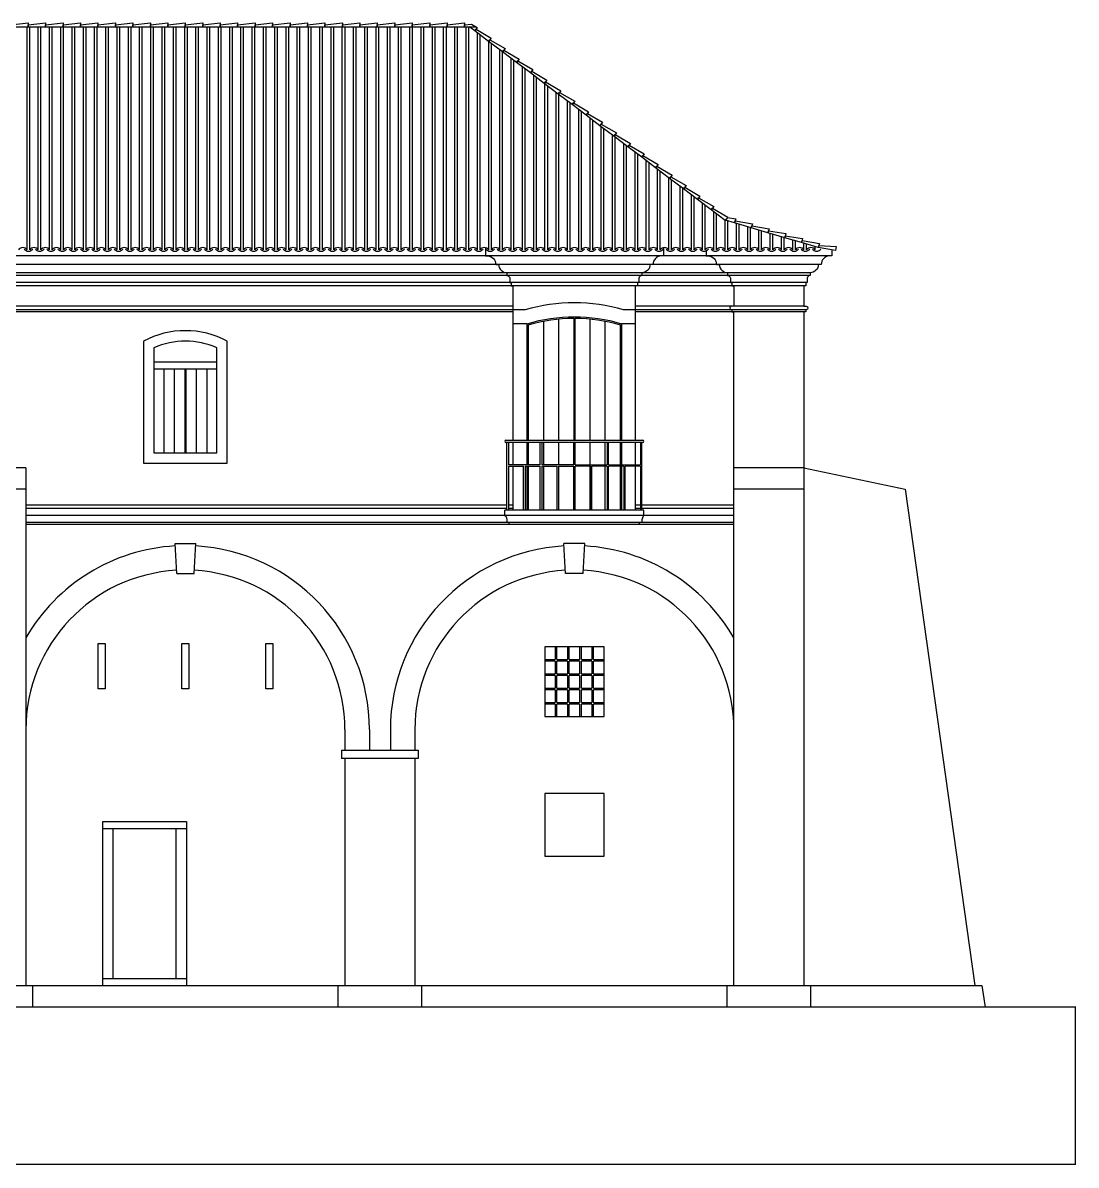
# Model space of a CAD drawing. Extents: x -6493 to 6606, y -1422 to 11651.
# Drawn here: x -238 to 1270, y 10015 to 11651 of the extents above; entities that cross this region are included whole.
import ezdxf

# ---------------------------------------------------------------- set-up
doc = ezdxf.new("R2010")
doc.units = 0
doc.layers.add('PAREDE', color=7, linetype='CONTINUOUS')
doc.layers.add('PAREDE_FINA', color=7, linetype='CONTINUOUS')

msp = doc.modelspace()

# ---------------------------------------------------------------- linework, layer by layer
at = {"layer": 'PAREDE', "const_width": 2}
msp.add_lwpolyline([(-2511.97, 10196.84), (-2014.65, 10196.84), (-943.04, 10220.13), (-806.59, 10241.33), (1269.09, 10241.33), (1269.09, 10015.81), (-204.97, 10015.81), (-2511.97, 10015.81)], dxfattribs=at)
at = {"layer": 'PAREDE_FINA'}
for points in [[(-230.67, 11651.33), (-230.67, 11645.33), (-255.67, 11645.33), (-255.67, 11648.33), (-230.67, 11651.33)], [(-232.27, 11326.07), (-232.27, 11645.33)], [(-205.67, 11651.33), (-205.67, 11645.33), (-230.67, 11645.33), (-230.67, 11648.33), (-205.67, 11651.33)], [(-228.42, 11326.07), (-228.42, 11645.33)], [(-216.15, 11326.07), (-216.15, 11645.33)], [(-212.3, 11326.07), (-212.3, 11645.33)], [(-180.67, 11651.33), (-180.67, 11645.33), (-205.67, 11645.33), (-205.67, 11648.33), (-180.67, 11651.33)], [(-200.02, 11326.07), (-200.02, 11645.33)], [(-196.17, 11326.07), (-196.17, 11645.33)], [(-183.9, 11326.07), (-183.9, 11645.33)], [(-155.67, 11651.33), (-155.67, 11645.33), (-180.67, 11645.33), (-180.67, 11648.33), (-155.67, 11651.33)], [(-180.05, 11326.07), (-180.05, 11645.33)], [(-167.77, 11326.07), (-167.77, 11645.33)], [(-163.92, 11326.07), (-163.92, 11645.33)], [(-130.67, 11651.33), (-130.67, 11645.33), (-155.67, 11645.33), (-155.67, 11648.33), (-130.67, 11651.33)], [(-151.65, 11326.07), (-151.65, 11645.33)], [(-147.8, 11326.07), (-147.8, 11645.33)], [(-135.52, 11326.07), (-135.52, 11645.33)], [(-131.67, 11326.07), (-131.67, 11645.33)], [(-105.67, 11651.33), (-105.67, 11645.33), (-130.67, 11645.33), (-130.67, 11648.33), (-105.67, 11651.33)], [(-119.4, 11326.07), (-119.4, 11645.33)], [(-115.55, 11326.07), (-115.55, 11645.33)], [(-80.67, 11651.33), (-80.67, 11645.33), (-105.67, 11645.33), (-105.67, 11648.33), (-80.67, 11651.33)], [(-103.28, 11326.07), (-103.28, 11645.33)], [(-99.43, 11326.07), (-99.43, 11645.33)], [(-87.15, 11326.07), (-87.15, 11645.33)], [(-83.3, 11326.07), (-83.3, 11645.33)], [(-55.67, 11651.33), (-55.67, 11645.33), (-80.67, 11645.33), (-80.67, 11648.33), (-55.67, 11651.33)], [(-71.03, 11326.07), (-71.03, 11645.33)], [(-67.18, 11326.07), (-67.18, 11645.33)], [(-30.67, 11651.33), (-30.67, 11645.33), (-55.67, 11645.33), (-55.67, 11648.33), (-30.67, 11651.33)], [(-54.9, 11326.07), (-54.9, 11645.33)], [(-51.05, 11326.07), (-51.05, 11645.33)], [(-38.78, 11326.07), (-38.78, 11645.33)], [(-34.93, 11326.07), (-34.93, 11645.33)], [(-5.67, 11651.33), (-5.67, 11645.33), (-30.67, 11645.33), (-30.67, 11648.33), (-5.67, 11651.33)], [(-22.65, 11326.07), (-22.65, 11645.33)], [(-18.8, 11326.07), (-18.8, 11645.33)], [(-6.53, 11326.07), (-6.53, 11645.33)], [(19.33, 11651.33), (19.33, 11645.33), (-5.67, 11645.33), (-5.67, 11648.33), (19.33, 11651.33)], [(-2.68, 11326.07), (-2.68, 11645.33)], [(9.6, 11326.07), (9.6, 11645.33)], [(13.45, 11326.07), (13.45, 11645.33)], [(44.33, 11651.33), (44.33, 11645.33), (19.33, 11645.33), (19.33, 11648.33), (44.33, 11651.33)], [(25.72, 11326.07), (25.72, 11645.33)], [(29.57, 11326.07), (29.57, 11645.33)], [(41.84, 11326.07), (41.84, 11645.33)], [(69.33, 11651.33), (69.33, 11645.33), (44.33, 11645.33), (44.33, 11648.33), (69.33, 11651.33)], [(45.7, 11326.07), (45.7, 11645.33)], [(57.97, 11326.07), (57.97, 11645.33)], [(61.82, 11326.07), (61.82, 11645.33)], [(94.33, 11651.33), (94.33, 11645.33), (69.33, 11645.33), (69.33, 11648.33), (94.33, 11651.33)], [(74.09, 11326.07), (74.09, 11645.33)], [(77.94, 11326.07), (77.94, 11645.33)], [(90.22, 11326.07), (90.22, 11645.33)], [(94.07, 11326.07), (94.07, 11645.33)], [(119.33, 11651.33), (119.33, 11645.33), (94.33, 11645.33), (94.33, 11648.33), (119.33, 11651.33)], [(106.34, 11326.07), (106.34, 11645.33)], [(110.19, 11326.07), (110.19, 11645.33)], [(144.33, 11651.33), (144.33, 11645.33), (119.33, 11645.33), (119.33, 11648.33), (144.33, 11651.33)], [(122.47, 11326.07), (122.47, 11645.33)], [(126.32, 11326.07), (126.32, 11645.33)], [(138.59, 11326.07), (138.59, 11645.33)], [(142.44, 11326.07), (142.44, 11645.33)], [(169.33, 11651.33), (169.33, 11645.33), (144.33, 11645.33), (144.33, 11648.33), (169.33, 11651.33)], [(154.72, 11326.07), (154.72, 11645.33)], [(158.57, 11326.07), (158.57, 11645.33)], [(194.33, 11651.33), (194.33, 11645.33), (169.33, 11645.33), (169.33, 11648.33), (194.33, 11651.33)], [(170.84, 11326.07), (170.84, 11645.33)], [(174.69, 11326.07), (174.69, 11645.33)], [(186.97, 11326.07), (186.97, 11645.33)], [(190.82, 11326.07), (190.82, 11645.33)], [(219.33, 11651.33), (219.33, 11645.33), (194.33, 11645.33), (194.33, 11648.33), (219.33, 11651.33)], [(203.09, 11326.07), (203.09, 11645.33)], [(206.94, 11326.07), (206.94, 11645.33)], [(219.21, 11326.07), (219.21, 11645.33)], [(244.33, 11651.33), (244.33, 11645.33), (219.33, 11645.33), (219.33, 11648.33), (244.33, 11651.33)], [(223.07, 11326.07), (223.07, 11645.33)], [(235.34, 11326.07), (235.34, 11645.33)], [(239.19, 11326.07), (239.19, 11645.33)], [(269.33, 11651.33), (269.33, 11645.33), (244.33, 11645.33), (244.33, 11648.33), (269.33, 11651.33)], [(251.46, 11326.07), (251.46, 11645.33)], [(255.31, 11326.07), (255.31, 11645.33)], [(267.59, 11326.07), (267.59, 11645.33)], [(294.33, 11651.33), (294.33, 11645.33), (269.33, 11645.33), (269.33, 11648.33), (294.33, 11651.33)], [(271.44, 11326.07), (271.44, 11645.33)], [(283.71, 11326.07), (283.71, 11645.33)], [(287.56, 11326.07), (287.56, 11645.33)], [(319.33, 11651.33), (319.33, 11645.33), (294.33, 11645.33), (294.33, 11648.33), (319.33, 11651.33)], [(299.84, 11326.07), (299.84, 11645.33)], [(303.69, 11326.07), (303.69, 11645.33)], [(315.96, 11326.07), (315.96, 11645.33)], [(344.33, 11651.33), (344.33, 11645.33), (319.33, 11645.33), (319.33, 11648.33), (344.33, 11651.33)], [(319.81, 11326.07), (319.81, 11645.33)], [(332.09, 11326.07), (332.09, 11645.33)], [(335.94, 11326.07), (335.94, 11645.33)], [(369.33, 11651.33), (369.33, 11645.33), (344.33, 11645.33), (344.33, 11648.33), (369.33, 11651.33)], [(348.21, 11326.07), (348.21, 11645.33)], [(352.06, 11326.07), (352.06, 11645.33)], [(364.34, 11326.07), (364.34, 11645.33)], [(368.19, 11326.07), (368.19, 11645.33)], [(394.33, 11651.33), (394.33, 11645.33), (369.33, 11645.33), (369.33, 11648.33), (394.33, 11651.33)], [(380.46, 11326.07), (380.46, 11645.33)], [(384.31, 11326.07), (384.31, 11645.33)], [(411.33, 11645.33), (394.33, 11645.33), (394.33, 11648.33), (404.18, 11649.51)], [(396.58, 11326.07), (396.58, 11645.33)], [(400.43, 11326.07), (400.43, 11645.33)], [(412.48, 11644.66), (408.85, 11639.88), (401.66, 11645.33)], [(404.18, 11649.51), (412.48, 11644.66)], [(432.41, 11629.56), (428.78, 11624.78), (408.85, 11639.88), (410.67, 11642.27), (432.41, 11629.56)], [(412.71, 11326.07), (412.71, 11636.96)], [(416.56, 11326.07), (416.56, 11634.04)], [(452.33, 11614.47), (448.71, 11609.69), (428.78, 11624.78), (430.59, 11627.17), (452.33, 11614.47)], [(428.83, 11326.07), (428.83, 11624.74)], [(432.68, 11326.07), (432.68, 11621.83)], [(444.96, 11326.07), (444.96, 11612.53)], [(472.26, 11599.37), (468.64, 11594.59), (448.71, 11609.69), (450.52, 11612.08), (472.26, 11599.37)], [(448.81, 11326.07), (448.81, 11609.61)], [(461.08, 11326.07), (461.08, 11600.32)], [(464.93, 11326.07), (464.93, 11597.4)], [(492.19, 11584.28), (488.57, 11579.5), (468.64, 11594.59), (470.45, 11596.98), (492.19, 11584.28)], [(477.21, 11326.07), (477.21, 11588.1)], [(481.06, 11326.07), (481.06, 11585.18)], [(512.12, 11569.18), (508.49, 11564.4), (488.57, 11579.5), (490.38, 11581.89), (512.12, 11569.18)], [(493.33, 11326.07), (493.33, 11575.89)], [(497.18, 11326.07), (497.18, 11572.97)], [(532.05, 11554.09), (528.42, 11549.3), (508.49, 11564.4), (510.31, 11566.79), (532.05, 11554.09)], [(509.46, 11326.07), (509.46, 11563.67)], [(513.31, 11326.07), (513.31, 11560.76)], [(525.58, 11326.07), (525.58, 11551.46)], [(551.97, 11538.99), (548.35, 11534.21), (528.42, 11549.3), (530.23, 11551.7), (551.97, 11538.99)], [(529.43, 11326.07), (529.43, 11548.54)], [(541.7, 11326.07), (541.7, 11539.24)], [(545.56, 11326.07), (545.56, 11536.33)], [(571.9, 11523.9), (568.28, 11519.11), (548.35, 11534.21), (550.16, 11536.6), (571.9, 11523.9)], [(557.83, 11326.07), (557.83, 11527.03)], [(561.68, 11326.07), (561.68, 11524.11)], [(591.83, 11508.8), (588.21, 11504.02), (568.28, 11519.11), (570.09, 11521.51), (591.83, 11508.8)], [(573.95, 11326.07), (573.95, 11514.81)], [(577.8, 11326.07), (577.8, 11511.9)], [(611.76, 11493.71), (608.13, 11488.92), (588.21, 11504.02), (590.02, 11506.41), (611.76, 11493.71)], [(590.08, 11326.07), (590.08, 11502.6)], [(593.93, 11326.07), (593.93, 11499.68)], [(606.2, 11326.07), (606.2, 11490.39)], [(631.69, 11478.61), (628.06, 11473.83), (608.13, 11488.92), (609.95, 11491.31), (631.69, 11478.61)], [(610.05, 11326.07), (610.05, 11487.47)], [(622.33, 11326.07), (622.33, 11478.17)], [(626.18, 11326.07), (626.18, 11475.25)], [(651.61, 11463.51), (647.99, 11458.73), (628.06, 11473.83), (629.87, 11476.22), (651.61, 11463.51)], [(638.45, 11326.07), (638.45, 11465.96)], [(642.3, 11326.07), (642.3, 11463.04)], [(671.54, 11448.42), (667.92, 11443.64), (647.99, 11458.73), (649.8, 11461.12), (671.54, 11448.42)], [(654.58, 11326.07), (654.58, 11453.74)], [(658.43, 11326.07), (658.43, 11450.83)], [(691.47, 11433.32), (687.85, 11428.54), (667.92, 11443.64), (669.73, 11446.03), (691.47, 11433.32)], [(670.7, 11326.07), (670.7, 11441.53)], [(674.55, 11326.07), (674.55, 11438.61)], [(686.83, 11326.07), (686.83, 11429.31)], [(711.4, 11418.23), (707.77, 11413.45), (687.85, 11428.54), (689.66, 11430.93), (711.4, 11418.23)], [(690.68, 11326.07), (690.68, 11426.4)], [(702.95, 11326.07), (702.95, 11417.1)], [(706.8, 11326.07), (706.8, 11414.18)], [(731.33, 11403.13), (727.7, 11398.35), (707.77, 11413.45), (709.59, 11415.84), (731.33, 11403.13)], [(719.07, 11326.07), (719.07, 11404.89)], [(722.93, 11326.07), (722.93, 11401.97)], [(751.25, 11388.04), (747.63, 11383.25), (727.7, 11398.35), (729.51, 11400.74), (751.25, 11388.04)], [(735.2, 11326.07), (735.2, 11392.67)], [(739.05, 11326.07), (739.05, 11389.75)], [(771.18, 11372.94), (767.56, 11368.16), (747.63, 11383.25), (749.44, 11385.65), (771.18, 11372.94)], [(751.32, 11326.07), (751.32, 11380.46)], [(755.17, 11326.07), (755.17, 11377.54)], [(767.45, 11326.07), (767.45, 11368.24)], [(782.54, 11370.65), (780.83, 11364.89), (767.98, 11368.71)], [(770.94, 11372.63), (782.54, 11370.65)], [(771.3, 11326.07), (771.3, 11367.72)], [(806.5, 11363.53), (804.79, 11357.78), (780.83, 11364.89), (781.68, 11367.77), (806.5, 11363.53)], [(783.57, 11326.07), (783.57, 11364.08)], [(787.42, 11326.07), (787.42, 11362.94)], [(799.7, 11326.07), (799.7, 11359.29)], [(803.55, 11326.07), (803.55, 11358.15)], [(830.47, 11356.41), (828.76, 11350.66), (804.79, 11357.78), (805.65, 11360.65), (830.47, 11356.41)], [(815.82, 11326.07), (815.82, 11354.5)], [(819.67, 11326.07), (819.67, 11353.36)], [(854.43, 11349.3), (852.73, 11343.55), (828.76, 11350.66), (829.61, 11353.54), (854.43, 11349.3)], [(831.95, 11326.07), (831.95, 11349.72)], [(835.8, 11326.07), (835.8, 11348.57)], [(848.07, 11326.07), (848.07, 11344.93)], [(851.92, 11326.07), (851.92, 11343.79)], [(878.4, 11342.18), (876.69, 11336.43), (852.73, 11343.55), (853.58, 11346.42), (878.4, 11342.18)], [(864.2, 11326.07), (864.2, 11340.14)], [(868.05, 11326.07), (868.05, 11339)], [(902.37, 11335.07), (900.66, 11329.32), (876.69, 11336.43), (877.55, 11339.31), (902.37, 11335.07)], [(880.32, 11326.07), (880.32, 11335.35)], [(884.17, 11326.07), (884.17, 11334.21)], [(896.44, 11326.07), (896.44, 11330.57)], [(926.32, 11330.92), (925.28, 11325.01), (900.66, 11329.32)], [(901.53, 11332.25), (926.32, 11330.92)], [(917.03, 11317.33), (-2511.97, 11317.33)], [(901.03, 11305.33), (-2511.97, 11305.33)], [(889.03, 11293.33), (-2511.97, 11293.33)], [(889.03, 11289.33), (-2511.97, 11289.33)], [(883.03, 11279.33), (-2511.97, 11279.33)], [(880.03, 11274.33), (-2511.97, 11274.33)], [(464.03, 11053.33), (464.03, 11274.33)], [(639.03, 11053.33), (639.03, 11274.33)], [(464.03, 11245.33), (-1591.47, 11245.33)], [(880.03, 11245.33), (639.03, 11245.33)], [(464.03, 11240.33), (-1591.47, 11240.33)], [(464.03, 11237.33), (-1591.47, 11237.33)], [(481.13, 11240.33), (464.03, 11240.33)], [(529.03, 11227.23), (529.03, 11053.33)], [(550.53, 11228.33), (550.53, 11053.33)], [(552.53, 11053.33), (552.53, 11228.33)], [(574.03, 11053.33), (574.03, 11227.23)], [(639.03, 11240.33), (621.94, 11240.33)], [(883.03, 11240.33), (639.03, 11240.33)], [(880.03, 11237.33), (639.03, 11237.33)], [(780.03, 10272.33), (780.03, 11237.33)], [(484.03, 11220.33), (464.03, 11220.33)], [(507.53, 11224.1), (507.53, 11053.33)], [(595.53, 11053.33), (595.53, 11224.1)], [(639.03, 11220.33), (619.03, 11220.33)], [(-65.47, 11195.33), (-65.47, 11020.33), (54.53, 11020.33), (54.53, 11195.33)], [(-50.47, 11185.94), (-50.47, 11035.33), (39.53, 11035.33), (39.53, 11185.94)], [(39.53, 11165.33), (-50.47, 11165.33)], [(39.53, 11155.33), (-50.47, 11155.33)], [(-36.47, 11155.33), (-36.47, 11035.33)], [(-21.47, 11155.33), (-21.47, 11035.33)], [(-6.47, 11155.33), (-6.47, 11035.33)], [(-4.47, 11035.33), (-4.47, 11155.33)], [(10.53, 11035.33), (10.53, 11155.33)], [(25.53, 11035.33), (25.53, 11155.33)], [(453.53, 11053.33), (649.53, 11053.33)], [(649.53, 11050.33), (453.53, 11050.33)], [(455.03, 10953.33), (455.03, 11050.33)], [(457.03, 11050.33), (457.03, 11018.33)], [(464.03, 11018.33), (464.03, 11050.33)], [(484.03, 11018.33), (484.03, 11050.33)], [(486.03, 11018.33), (486.03, 11050.33)], [(502.78, 11018.33), (502.78, 11050.33)], [(504.78, 11050.33), (504.78, 11018.33)], [(507.53, 11050.33), (507.53, 11018.33)], [(529.03, 11050.33), (529.03, 11018.33)], [(550.53, 11018.33), (550.53, 11050.33)], [(552.53, 11018.33), (552.53, 11050.33)], [(574.03, 11018.33), (574.03, 11050.33)], [(595.53, 11018.33), (595.53, 11050.33)], [(598.28, 11050.33), (598.28, 11018.33)], [(600.28, 11018.33), (600.28, 11050.33)], [(617.03, 11050.33), (617.03, 11018.33)], [(619.03, 11050.33), (619.03, 11018.33)], [(639.03, 11018.33), (639.03, 11050.33)], [(646.03, 11050.33), (646.03, 11018.33)], [(648.03, 10953.33), (648.03, 11050.33)], [(-233.97, 11013.96), (-333.97, 11013.96)], [(-233.97, 11013.96), (-233.97, 10272.33)], [(502.78, 11018.33), (457.03, 11018.33)], [(457.03, 11016.33), (457.03, 10953.33)], [(457.03, 11016.33), (478.91, 11016.33)], [(464.03, 10953.33), (464.03, 11016.33)], [(478.91, 10953.33), (478.91, 11016.33)], [(480.91, 11016.33), (480.91, 10953.33)], [(480.91, 11016.33), (502.78, 11016.33)], [(484.03, 10953.33), (484.03, 11016.33)], [(486.03, 10953.33), (486.03, 11016.33)], [(502.78, 10953.33), (502.78, 11016.33)], [(550.53, 11018.33), (504.78, 11018.33)], [(504.78, 11016.33), (504.78, 10953.33)], [(504.78, 11016.33), (526.66, 11016.33)], [(507.53, 11016.33), (507.53, 10953.33)], [(526.66, 10953.33), (526.66, 11016.33)], [(528.66, 11016.33), (550.53, 11016.33)], [(528.66, 11016.33), (528.66, 10953.33)], [(529.03, 11016.33), (529.03, 10953.33)], [(550.53, 10953.33), (550.53, 11016.33)], [(552.53, 11018.33), (598.28, 11018.33)], [(574.41, 11016.33), (552.53, 11016.33)], [(552.53, 10953.33), (552.53, 11016.33)], [(574.03, 10953.33), (574.03, 11016.33)], [(574.41, 11016.33), (574.41, 10953.33)], [(598.28, 11016.33), (576.41, 11016.33)], [(576.41, 10953.33), (576.41, 11016.33)], [(595.53, 10953.33), (595.53, 11016.33)], [(598.28, 11016.33), (598.28, 10953.33)], [(600.28, 11018.33), (646.03, 11018.33)], [(622.16, 11016.33), (600.28, 11016.33)], [(600.28, 10953.33), (600.28, 11016.33)], [(617.03, 11016.33), (617.03, 10953.33)], [(619.03, 11016.33), (619.03, 10953.33)], [(622.16, 11016.33), (622.16, 10953.33)], [(646.03, 11016.33), (624.16, 11016.33)], [(624.16, 10953.33), (624.16, 11016.33)], [(639.03, 10953.33), (639.03, 11016.33)], [(646.03, 11016.33), (646.03, 10953.33)], [(880.03, 11013.96), (780.03, 11013.96)], [(880.03, 11013.96), (1025.03, 10983.33), (1125.03, 10272.33)], [(-233.97, 10983.33), (-333.97, 10983.33)], [(880.03, 10983.33), (780.03, 10983.33)], [(455.03, 10960.33), (-233.97, 10960.33)], [(455.03, 10955.33), (-233.97, 10955.33)], [(651.03, 10953.33), (452.03, 10953.33)], [(452.03, 10945.33), (452.03, 10953.33)], [(464.03, 10960.33), (457.03, 10960.33)], [(464.03, 10955.33), (457.03, 10955.33)], [(646.03, 10960.33), (639.03, 10960.33)], [(646.03, 10955.33), (639.03, 10955.33)], [(780.03, 10960.33), (648.03, 10960.33)], [(780.03, 10955.33), (648.03, 10955.33)], [(651.03, 10945.33), (651.03, 10953.33)], [(780.03, 10945.33), (-233.97, 10945.33)], [(780.03, 10935.33), (-233.97, 10935.33)], [(780.03, 10932.83), (-233.97, 10932.83)], [(458.03, 10932.83), (458.03, 10935.33)], [(645.03, 10932.83), (645.03, 10935.33)], [(-20.37, 10905.33), (9.44, 10905.33)], [(-17.97, 10862.33), (-20.37, 10905.33)], [(7.03, 10862.33), (9.44, 10905.33)], [(566.44, 10905.33), (536.63, 10905.33)], [(539.03, 10862.33), (536.63, 10905.33)], [(564.03, 10862.33), (566.44, 10905.33)], [(-17.97, 10862.33), (7.03, 10862.33)], [(564.03, 10862.33), (539.03, 10862.33)], [(-130.47, 10697.33), (-130.47, 10762.33)], [(-130.47, 10762.33), (-120.47, 10762.33)], [(-120.47, 10762.33), (-120.47, 10697.33)], [(-10.47, 10697.33), (-10.47, 10762.33)], [(-10.47, 10762.33), (-0.47, 10762.33)], [(-0.47, 10762.33), (-0.47, 10697.33)], [(109.53, 10697.33), (109.53, 10762.33)], [(109.53, 10762.33), (119.53, 10762.33)], [(119.53, 10762.33), (119.53, 10697.33)], [(509.03, 10757.33), (509.03, 10657.33)], [(594.03, 10757.33), (509.03, 10757.33)], [(524.03, 10757.33), (524.03, 10739.33)], [(526.53, 10739.33), (526.53, 10757.33)], [(541.53, 10757.33), (541.53, 10739.33)], [(544.03, 10739.33), (544.03, 10757.33)], [(559.03, 10757.33), (559.03, 10739.33)], [(561.53, 10739.33), (561.53, 10757.33)], [(576.53, 10757.33), (576.53, 10739.33)], [(579.03, 10739.33), (579.03, 10757.33)], [(594.03, 10657.33), (594.03, 10757.33)], [(509.03, 10739.33), (524.03, 10739.33)], [(524.03, 10736.83), (509.03, 10736.83)], [(524.03, 10736.83), (524.03, 10718.83)], [(526.53, 10739.33), (541.53, 10739.33)], [(526.53, 10718.83), (526.53, 10736.83)], [(541.53, 10736.83), (526.53, 10736.83)], [(541.53, 10736.83), (541.53, 10718.83)], [(544.03, 10739.33), (559.03, 10739.33)], [(544.03, 10718.83), (544.03, 10736.83)], [(559.03, 10736.83), (544.03, 10736.83)], [(559.03, 10736.83), (559.03, 10718.83)], [(561.53, 10739.33), (576.53, 10739.33)], [(561.53, 10718.83), (561.53, 10736.83)], [(576.53, 10736.83), (561.53, 10736.83)], [(576.53, 10736.83), (576.53, 10718.83)], [(579.03, 10739.33), (594.03, 10739.33)], [(579.03, 10718.83), (579.03, 10736.83)], [(594.03, 10736.83), (579.03, 10736.83)], [(509.03, 10718.83), (524.03, 10718.83)], [(524.03, 10716.33), (509.03, 10716.33)], [(524.03, 10716.33), (524.03, 10698.33)], [(526.53, 10718.83), (541.53, 10718.83)], [(526.53, 10698.33), (526.53, 10716.33)], [(541.53, 10716.33), (526.53, 10716.33)], [(541.53, 10716.33), (541.53, 10698.33)], [(544.03, 10718.83), (559.03, 10718.83)], [(544.03, 10698.33), (544.03, 10716.33)], [(559.03, 10716.33), (544.03, 10716.33)], [(559.03, 10716.33), (559.03, 10698.33)], [(561.53, 10718.83), (576.53, 10718.83)], [(561.53, 10698.33), (561.53, 10716.33)], [(576.53, 10716.33), (561.53, 10716.33)], [(576.53, 10716.33), (576.53, 10698.33)], [(579.03, 10718.83), (594.03, 10718.83)], [(594.03, 10716.33), (579.03, 10716.33)], [(579.03, 10698.33), (579.03, 10716.33)], [(-120.47, 10697.33), (-130.47, 10697.33)], [(-0.47, 10697.33), (-10.47, 10697.33)], [(119.53, 10697.33), (109.53, 10697.33)], [(509.03, 10698.33), (524.03, 10698.33)], [(524.03, 10695.83), (509.03, 10695.83)], [(524.03, 10695.83), (524.03, 10677.83)], [(526.53, 10698.33), (541.53, 10698.33)], [(526.53, 10677.83), (526.53, 10695.83)], [(541.53, 10695.83), (526.53, 10695.83)], [(541.53, 10695.83), (541.53, 10677.83)], [(544.03, 10698.33), (559.03, 10698.33)], [(544.03, 10677.83), (544.03, 10695.83)], [(559.03, 10695.83), (544.03, 10695.83)], [(559.03, 10695.83), (559.03, 10677.83)], [(561.53, 10698.33), (576.53, 10698.33)], [(561.53, 10677.83), (561.53, 10695.83)], [(576.53, 10695.83), (561.53, 10695.83)], [(576.53, 10695.83), (576.53, 10677.83)], [(579.03, 10698.33), (594.03, 10698.33)], [(594.03, 10695.83), (579.03, 10695.83)], [(579.03, 10677.83), (579.03, 10695.83)], [(509.03, 10677.83), (524.03, 10677.83)], [(524.03, 10675.33), (509.03, 10675.33)], [(524.03, 10675.33), (524.03, 10657.33)], [(526.53, 10677.83), (541.53, 10677.83)], [(526.53, 10657.33), (526.53, 10675.33)], [(541.53, 10675.33), (526.53, 10675.33)], [(541.53, 10675.33), (541.53, 10657.33)], [(544.03, 10677.83), (559.03, 10677.83)], [(544.03, 10657.33), (544.03, 10675.33)], [(559.03, 10675.33), (544.03, 10675.33)], [(559.03, 10675.33), (559.03, 10657.33)], [(561.53, 10677.83), (576.53, 10677.83)], [(561.53, 10657.33), (561.53, 10675.33)], [(576.53, 10675.33), (561.53, 10675.33)], [(576.53, 10675.33), (576.53, 10657.33)], [(579.03, 10677.83), (594.03, 10677.83)], [(594.03, 10675.33), (579.03, 10675.33)], [(579.03, 10657.33), (579.03, 10675.33)], [(509.03, 10657.33), (594.03, 10657.33)], [(223.03, 10638.83), (223.03, 10609.33)], [(258.03, 10638.83), (258.03, 10609.33)], [(288.03, 10638.83), (288.03, 10609.33)], [(323.03, 10638.83), (323.03, 10609.33)], [(218.03, 10609.33), (328.03, 10609.33)], [(218.03, 10609.33), (218.03, 10597.33)], [(328.03, 10609.33), (328.03, 10597.33)], [(328.03, 10597.33), (218.03, 10597.33)], [(223.03, 10597.33), (223.03, 10272.33)], [(323.03, 10597.33), (323.03, 10272.33)], [(509.03, 10547.33), (509.03, 10457.33)], [(594.03, 10547.33), (509.03, 10547.33)], [(594.03, 10457.33), (594.03, 10547.33)], [(-123.97, 10507.33), (-3.97, 10507.33)], [(-123.97, 10272.33), (-123.97, 10507.33)], [(-3.97, 10507.33), (-3.97, 10272.33)], [(-123.97, 10497.33), (-3.97, 10497.33)], [(-108.97, 10282.33), (-108.97, 10497.33)], [(-18.97, 10497.33), (-18.97, 10282.33)], [(509.03, 10457.33), (594.03, 10457.33)], [(-123.97, 10282.33), (-3.97, 10282.33)], [(-343.97, 10272.33), (1135.03, 10272.33)], [(-223.97, 10241.33), (-223.97, 10272.33)], [(213.03, 10272.33), (213.03, 10241.33)], [(333.03, 10241.33), (333.03, 10272.33)], [(770.03, 10272.33), (770.03, 10241.33)], [(890.03, 10241.33), (890.03, 10272.33)], [(1135.03, 10272.33), (1140.03, 10241.33)]]:
    msp.add_lwpolyline(points, dxfattribs=at)
for points in [[(424.03, 11329.14), (424.03, 11317.33), (427.03, 11317.33, -0.4142136), (439.03, 11305.33), (443.03, 11305.33, 0.4142136), (455.03, 11293.33), (455.03, 11289.33, -0.4142136), (459.03, 11285.33), (459.03, 11279.33), (461.03, 11279.33), (461.03, 11274.33), (464.03, 11274.33)], [(679.03, 11329.08), (679.03, 11317.33), (676.03, 11317.33, 0.4142136), (664.03, 11305.33), (660.03, 11305.33, -0.4142136), (648.03, 11293.33), (648.03, 11289.33, 0.4142136), (644.03, 11285.33), (644.03, 11279.33), (642.03, 11279.33), (642.03, 11274.33), (639.03, 11274.33)], [(920.03, 11325.33), (920.03, 11317.33), (917.03, 11317.33, 0.4142136), (905.03, 11305.33), (901.03, 11305.33, -0.4142136), (889.03, 11293.33), (889.03, 11289.33, 0.4142136), (885.03, 11285.33), (885.03, 11279.33), (883.03, 11279.33), (883.03, 11274.33), (880.03, 11274.33), (880.03, 11245.33), (883.53, 11245.33, -1), (883.53, 11240.33), (883.03, 11240.33), (883.03, 11237.33), (880.03, 11237.33), (880.03, 10272.33)], [(740.03, 11324.64), (740.03, 11317.33), (743.03, 11317.33, -0.4142136), (755.03, 11305.33), (759.03, 11305.33, 0.4142136), (771.03, 11293.33), (771.03, 11289.33, -0.4142136), (775.03, 11285.33), (775.03, 11279.33), (777.03, 11279.33), (777.03, 11274.33), (780.03, 11274.33), (780.03, 11245.33), (776.53, 11245.33, 1), (776.53, 11240.33), (777.03, 11240.33), (777.03, 11237.33), (780.03, 11237.33)], [(484.03, 11053.33), (484.03, 11220.33, -0.1481481), (619.03, 11220.33), (619.03, 11053.33)], [(486.03, 11053.33), (486.03, 11218.84, -0.0709692), (550.53, 11228.33, -0.0709692)], [(552.53, 11228.33, -0.0709692), (617.03, 11218.84), (617.03, 11053.33)]]:
    msp.add_lwpolyline(points, format="xyb", dxfattribs=at)
for centre, radius, start, end in [((-238.41, 11321.76), 7.5, 35.09066, 144.90934), ((-230.2, 11331.61), 7.5, 215.09066, 324.90934), ((-222.28, 11321.76), 7.5, 35.09066, 144.90934), ((-214.08, 11331.61), 7.5, 215.09066, 324.90934), ((-206.16, 11321.76), 7.5, 35.09066, 144.90934), ((-197.96, 11331.61), 7.5, 215.09066, 324.90934), ((-190.04, 11321.76), 7.5, 35.09066, 144.90934), ((-181.83, 11331.61), 7.5, 215.09066, 324.90934), ((-173.91, 11321.76), 7.5, 35.09066, 144.90934), ((-165.71, 11331.61), 7.5, 215.09066, 324.90934), ((-157.79, 11321.76), 7.5, 35.09066, 144.90934), ((-149.58, 11331.61), 7.5, 215.09066, 324.90934), ((-141.66, 11321.76), 7.5, 35.09066, 144.90934), ((-133.46, 11331.61), 7.5, 215.09066, 324.90934), ((-125.54, 11321.76), 7.5, 35.09066, 144.90934), ((-117.33, 11331.61), 7.5, 215.09066, 324.90934), ((-109.41, 11321.76), 7.5, 35.09066, 144.90934), ((-101.21, 11331.61), 7.5, 215.09066, 324.90934), ((-93.29, 11321.76), 7.5, 35.09066, 144.90934), ((-85.08, 11331.61), 7.5, 215.09066, 324.90934), ((-77.16, 11321.76), 7.5, 35.09066, 144.90934), ((-68.96, 11331.61), 7.5, 215.09066, 324.90934), ((-61.04, 11321.76), 7.5, 35.09066, 144.90934), ((-52.83, 11331.61), 7.5, 215.09066, 324.90934), ((-44.91, 11321.76), 7.5, 35.09066, 144.90934), ((-36.71, 11331.61), 7.5, 215.09066, 324.90934), ((-28.79, 11321.76), 7.5, 35.09066, 144.90934), ((-20.59, 11331.61), 7.5, 215.09066, 324.90934), ((-12.67, 11321.76), 7.5, 35.09066, 144.90934), ((-4.46, 11331.61), 7.5, 215.09066, 324.90934), ((3.46, 11321.76), 7.5, 35.09066, 144.90934), ((11.66, 11331.61), 7.5, 215.09066, 324.90934), ((19.58, 11321.76), 7.5, 35.09066, 144.90934), ((27.79, 11331.61), 7.5, 215.09066, 324.90934), ((35.71, 11321.76), 7.5, 35.09066, 144.90934), ((43.91, 11331.61), 7.5, 215.09066, 324.90934), ((51.83, 11321.76), 7.5, 35.09066, 144.90934), ((60.04, 11331.61), 7.5, 215.09066, 324.90934), ((67.96, 11321.76), 7.5, 35.09066, 144.90934), ((76.16, 11331.61), 7.5, 215.09066, 324.90934), ((84.08, 11321.76), 7.5, 35.09066, 144.90934), ((92.29, 11331.61), 7.5, 215.09066, 324.90934), ((100.21, 11321.76), 7.5, 35.09066, 144.90934), ((108.41, 11331.61), 7.5, 215.09066, 324.90934), ((116.33, 11321.76), 7.5, 35.09066, 144.90934), ((124.54, 11331.61), 7.5, 215.09066, 324.90934), ((132.46, 11321.76), 7.5, 35.09066, 144.90934), ((140.66, 11331.61), 7.5, 215.09066, 324.90934), ((148.58, 11321.76), 7.5, 35.09066, 144.90934), ((156.78, 11331.61), 7.5, 215.09066, 324.90934), ((164.7, 11321.76), 7.5, 35.09066, 144.90934), ((172.91, 11331.61), 7.5, 215.09066, 324.90934), ((180.83, 11321.76), 7.5, 35.09066, 144.90934), ((189.03, 11331.61), 7.5, 215.09066, 324.90934), ((196.95, 11321.76), 7.5, 35.09066, 144.90934), ((205.16, 11331.61), 7.5, 215.09066, 324.90934), ((213.08, 11321.76), 7.5, 35.09066, 144.90934), ((221.28, 11331.61), 7.5, 215.09066, 324.90934), ((229.2, 11321.76), 7.5, 35.09066, 144.90934), ((237.41, 11331.61), 7.5, 215.09066, 324.90934), ((245.33, 11321.76), 7.5, 35.09066, 144.90934), ((253.53, 11331.61), 7.5, 215.09066, 324.90934), ((261.45, 11321.76), 7.5, 35.09066, 144.90934), ((269.66, 11331.61), 7.5, 215.09066, 324.90934), ((277.58, 11321.76), 7.5, 35.09066, 144.90934), ((285.78, 11331.61), 7.5, 215.09066, 324.90934), ((293.7, 11321.76), 7.5, 35.09066, 144.90934), ((301.9, 11331.61), 7.5, 215.09066, 324.90934), ((309.82, 11321.76), 7.5, 35.09066, 144.90934), ((318.03, 11331.61), 7.5, 215.09066, 324.90934), ((325.95, 11321.76), 7.5, 35.09066, 144.90934), ((334.15, 11331.61), 7.5, 215.09066, 324.90934), ((342.07, 11321.76), 7.5, 35.09066, 144.90934), ((350.28, 11331.61), 7.5, 215.09066, 324.90934), ((358.2, 11321.76), 7.5, 35.09066, 144.90934), ((366.4, 11331.61), 7.5, 215.09066, 324.90934), ((374.32, 11321.76), 7.5, 35.09066, 144.90934), ((382.53, 11331.61), 7.5, 215.09066, 324.90934), ((390.45, 11321.76), 7.5, 35.09066, 144.90934), ((398.65, 11331.61), 7.5, 215.09066, 324.90934), ((406.57, 11321.76), 7.5, 35.09066, 144.90934), ((414.78, 11331.61), 7.5, 215.09066, 324.90934), ((422.7, 11321.76), 7.5, 35.09066, 144.90934), ((430.9, 11331.61), 7.5, 215.09066, 324.90934), ((438.82, 11321.76), 7.5, 35.09066, 144.90934), ((447.03, 11331.61), 7.5, 215.09066, 324.90934), ((454.95, 11321.76), 7.5, 35.09066, 144.90934), ((463.15, 11331.61), 7.5, 215.09066, 324.90934), ((471.07, 11321.76), 7.5, 35.09066, 144.90934), ((479.27, 11331.61), 7.5, 215.09066, 324.90934), ((487.19, 11321.76), 7.5, 35.09066, 144.90934), ((495.4, 11331.61), 7.5, 215.09066, 324.90934), ((503.32, 11321.76), 7.5, 35.09066, 144.90934), ((511.52, 11331.61), 7.5, 215.09066, 324.90934), ((519.44, 11321.76), 7.5, 35.09066, 144.90934), ((527.65, 11331.61), 7.5, 215.09066, 324.90934), ((535.57, 11321.76), 7.5, 35.09066, 144.90934), ((543.77, 11331.61), 7.5, 215.09066, 324.90934), ((551.69, 11321.76), 7.5, 35.09066, 144.90934), ((559.9, 11331.61), 7.5, 215.09066, 324.90934), ((567.82, 11321.76), 7.5, 35.09066, 144.90934), ((576.02, 11331.61), 7.5, 215.09066, 324.90934), ((583.94, 11321.76), 7.5, 35.09066, 144.90934), ((592.15, 11331.61), 7.5, 215.09066, 324.90934), ((600.07, 11321.76), 7.5, 35.09066, 144.90934), ((608.27, 11331.61), 7.5, 215.09066, 324.90934), ((616.19, 11321.76), 7.5, 35.09066, 144.90934), ((624.4, 11331.61), 7.5, 215.09066, 324.90934), ((632.31, 11321.76), 7.5, 35.09066, 144.90934), ((640.52, 11331.61), 7.5, 215.09066, 324.90934), ((648.44, 11321.76), 7.5, 35.09066, 144.90934), ((656.64, 11331.61), 7.5, 215.09066, 324.90934), ((664.56, 11321.76), 7.5, 35.09066, 144.90934), ((672.77, 11331.61), 7.5, 215.09066, 324.90934), ((680.69, 11321.76), 7.5, 35.09066, 144.90934), ((688.89, 11331.61), 7.5, 215.09066, 324.90934), ((696.81, 11321.76), 7.5, 35.09066, 144.90934), ((705.02, 11331.61), 7.5, 215.09066, 324.90934), ((712.94, 11321.76), 7.5, 35.09066, 144.90934), ((721.14, 11331.61), 7.5, 215.09066, 324.90934), ((729.06, 11321.76), 7.5, 35.09066, 144.90934), ((737.27, 11331.61), 7.5, 215.09066, 324.90934), ((745.19, 11321.76), 7.5, 35.09066, 144.90934), ((753.39, 11331.61), 7.5, 215.09066, 324.90934), ((761.31, 11321.76), 7.5, 35.09066, 144.90934), ((769.52, 11331.61), 7.5, 215.09066, 324.90934), ((777.44, 11321.76), 7.5, 35.09066, 144.90934), ((785.64, 11331.61), 7.5, 215.09066, 324.90934), ((793.56, 11321.76), 7.5, 35.09066, 144.90934), ((801.76, 11331.61), 7.5, 215.09066, 324.90934), ((809.68, 11321.76), 7.5, 35.09066, 144.90934), ((817.89, 11331.61), 7.5, 215.09066, 324.90934), ((825.81, 11321.76), 7.5, 35.09066, 144.90934), ((834.01, 11331.61), 7.5, 215.09066, 324.90934), ((841.93, 11321.76), 7.5, 35.09066, 144.90934), ((850.14, 11331.61), 7.5, 215.09066, 324.90934), ((858.06, 11321.76), 7.5, 35.09066, 144.90934), ((866.26, 11331.61), 7.5, 215.09066, 324.90934), ((874.18, 11321.76), 7.5, 35.09066, 144.90934), ((882.39, 11331.61), 7.5, 215.09066, 324.90934), ((890.31, 11321.76), 7.5, 35.09066, 144.90934), ((898.51, 11331.61), 7.5, 215.09066, 324.90934), ((551.53, 10997.52), 252.81, 73.8311, 106.1689), ((-5.47, 11082.83), 127.5, 61.92751, 118.07249), ((-5.47, 11082.83), 112.5, 66.42182, 113.57818), ((453.53, 11051.83), 1.5, 90, 270), ((649.53, 11051.83), 1.5, 270, 90), ((-5.47, 10638.83), 263.5, 93.20113, 150.13173), ((-5.47, 10638.83), 263.5, 0, 86.79887), ((551.53, 10638.83), 263.5, 93.20113, 180), ((551.53, 10638.83), 263.5, 29.86827, 86.79887), ((-5.47, 10638.83), 228.5, 93.20113, 180), ((-5.47, 10638.83), 228.5, 0, 86.79887), ((551.53, 10638.83), 228.5, 93.20113, 180), ((551.53, 10638.83), 228.5, 0, 86.79887)]:
    msp.add_arc(centre, radius, start, end, dxfattribs=at)
at = {"layer": 'PAREDE_FINA', "extrusion": (0, 0, -1)}
msp.add_ellipse((452.03, 10935.33), major_axis=(0, 10), ratio=0.3, start_param=0, end_param=1.5707963, dxfattribs=at)
at = {"layer": 'PAREDE_FINA'}
msp.add_ellipse((651.03, 10935.33), major_axis=(0, 10), ratio=0.3, start_param=0, end_param=1.5707963, dxfattribs=at)

doc.saveas('drawing.dxf')
